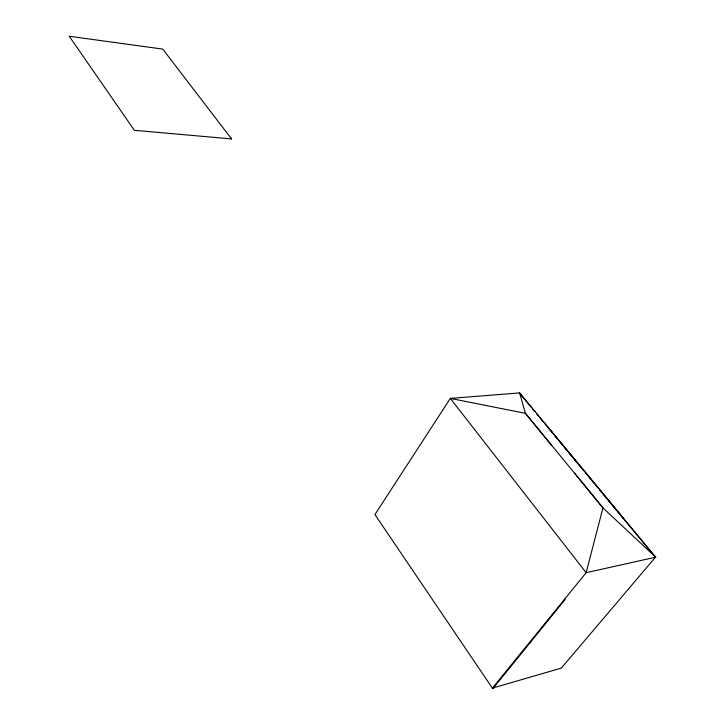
<?xml version="1.0" encoding="UTF-8"?>
<svg xmlns="http://www.w3.org/2000/svg" width="725" height="725" viewBox="0 0 725 725"><rect width="100%" height="100%" fill="white"/><g stroke="black" fill="none" stroke-linecap="round" stroke-linejoin="round"><path stroke-width="1.09" d="M564.739 599.049L565.101 599.539L492.782 688.75L374.925 514.56L450.343 398.406L519.644 392.896L525.417 413.332L602.982 507.817L586.144 572.687L492.375 688.152L561.331 668.097L655.409 557.262L606.58 498.293M547.167 426.382L583.625 470.57M519.644 392.896L655.744 557.19L586.144 572.687L450.343 398.406L525.417 413.332L551.598 445.44M574.581 473.226L602.711 507.699L655.744 557.19M519.308 392.923L531.398 407.513M532.821 409.226L534.95 411.8M536.373 413.522L538.503 416.096M539.926 417.808L546.333 425.53M547.275 426.445L623.31 518.239M585.782 473.171L587.214 474.902M588.646 476.633L590.803 479.234M592.234 480.965L594.391 483.566M595.823 485.297L597.971 487.898M599.412 489.629L601.56 492.221M602.992 493.961L605.148 496.552M231.538 138.919L134.37 130.31L69.256 36.25L162.753 49.101L231.538 138.919"/></g></svg>
